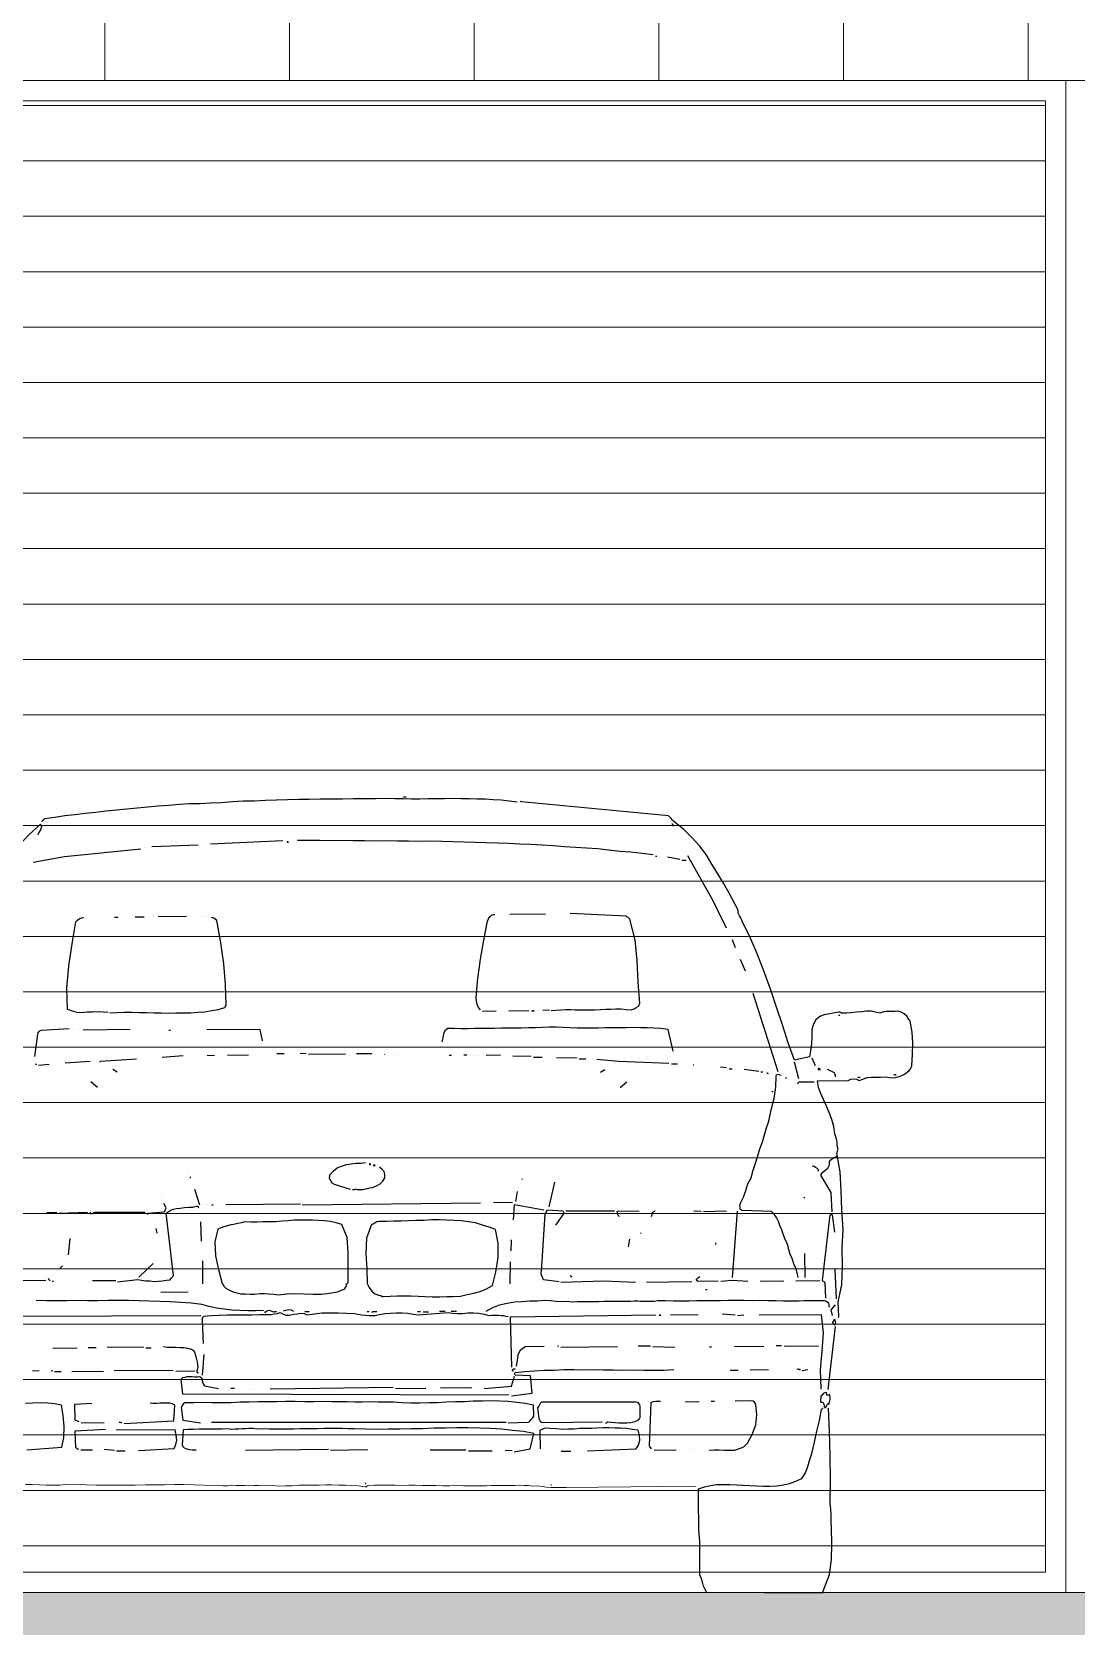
# Model space of a CAD drawing. Header units: metres. Extents: x -45 to 1930, y -347 to 488.
# Drawn here: x 132.907 to 134.702, y -117.677 to -114.935 of the extents above; entities that cross this region are included whole.
import ezdxf

# ---------------------------------------------------------------- set-up
doc = ezdxf.new("R2010")
doc.units = ezdxf.units.M
doc.layers.add('FLOATINGWINDOWS', color=2, linetype='Continuous', plot=False)
for name, color, linetype in [('SRAFY', 3, 'Continuous'), ('SRAFY-TERÉN', 252, 'Continuous'), ('ZDIVO', 1, 'Continuous')]:
    doc.layers.add(name, color=color, linetype=linetype)

# ---------------------------------------------------------------- blocks, each defined once
blk = doc.blocks.new('BMW3-CUM')
for points in [[(-0.5442, 1.3328), (-0.5435, 1.3343), (-0.542, 1.3358), (-0.5413, 1.3365), (-0.5398, 1.3381), (-0.5225, 1.3405), (-0.5053, 1.343), (-0.4881, 1.3447), (-0.4701, 1.3471), (-0.4521, 1.3489), (-0.4348, 1.3513), (-0.4168, 1.353), (-0.3988, 1.3548), (-0.3808, 1.3565), (-0.3628, 1.3582), (-0.3448, 1.3599), (-0.3268, 1.3609), (-0.3088, 1.3626), (-0.2908, 1.3636), (-0.2735, 1.3638), (-0.2555, 1.3647), (-0.2367, 1.3657), (-0.2172, 1.3674), (-0.1985, 1.3684), (-0.1797, 1.3686), (-0.1602, 1.3696), (-0.1414, 1.3699), (-0.1227, 1.3708), (-0.1039, 1.371), (-0.0851, 1.3713), (-0.0664, 1.3715), (-0.0476, 1.3717), (-0.0281, 1.372), (-0.0093, 1.3722), (0.0095, 1.3724), (0.029, 1.3726), (0.0478, 1.3729), (0.062, 1.3723), (0.0763, 1.3725), (0.0906, 1.3719), (0.1048, 1.372), (0.1191, 1.3722), (0.1334, 1.3724), (0.1476, 1.3725), (0.1611, 1.3727), (0.1754, 1.3721), (0.1897, 1.3723), (0.2032, 1.3717), (0.2175, 1.3719), (0.231, 1.3706), (0.2445, 1.3699), (0.2588, 1.3686), (0.2724, 1.3665)], [(0.0019, 1.3746), (0.0019, 1.3746)], [(0.077, 1.3747), (0.0778, 1.3755), (0.0793, 1.3755), (0.08, 1.3755), (0.0815, 1.3748)], [(0.8243, 0.4803), (0.8243, 0.4803), (0.8251, 0.4811), (0.8251, 0.4811), (0.8251, 0.4811), (0.824, 0.5066), (0.8304, 0.5359), (0.8315, 0.5683), (0.8312, 0.5998), (0.833, 0.6313), (0.8304, 0.6651), (0.8292, 0.6981), (0.8274, 0.7304), (0.8217, 0.7626), (0.8224, 0.7641), (0.8232, 0.7656), (0.8232, 0.7671), (0.8239, 0.7694), (0.8223, 0.7754), (0.8222, 0.7821), (0.8206, 0.7889), (0.8183, 0.7956), (0.8166, 0.8084), (0.8135, 0.8203), (0.8089, 0.8323), (0.8042, 0.8435), (0.7988, 0.8547), (0.7942, 0.8651), (0.7903, 0.8756), (0.7887, 0.8869), (0.8412, 0.8875), (0.8457, 0.8898), (0.851, 0.8906), (0.8555, 0.8899), (0.86, 0.8877), (0.8667, 0.89), (0.8742, 0.8924), (0.8817, 0.8932), (0.8892, 0.8933), (0.8967, 0.8934), (0.905, 0.8935), (0.9125, 0.8928), (0.92, 0.8922), (0.9245, 0.893), (0.929, 0.8945), (0.9335, 0.8961), (0.938, 0.8984), (0.9425, 0.9015), (0.9462, 0.9045), (0.9491, 0.9083), (0.9506, 0.9128), (0.9518, 0.9324), (0.9523, 0.9519), (0.9514, 0.9706), (0.9481, 0.9894), (0.9474, 0.9901), (0.9466, 0.9916), (0.9451, 0.9923), (0.9443, 0.9938), (0.942, 0.9983), (0.9375, 1.002), (0.9322, 1.0049), (0.9262, 1.0064), (0.9217, 1.0063), (0.9179, 1.0063), (0.9142, 1.0062), (0.9104, 1.0062), (0.9067, 1.0062), (0.9029, 1.0054), (0.8992, 1.0046), (0.8962, 1.003), (0.8886, 1.0052), (0.8811, 1.0066), (0.8728, 1.0065), (0.8646, 1.0056), (0.8556, 1.0048), (0.8473, 1.0039), (0.8384, 1.0031), (0.8301, 1.003), (0.8294, 1.003), (0.8286, 1.0045), (0.8271, 1.0052), (0.8248, 1.0052), (0.8001, 1.0004), (0.7926, 0.9973), (0.7859, 0.9919), (0.7815, 0.9844), (0.7786, 0.9753), (0.7788, 0.9626), (0.7782, 0.9506), (0.7768, 0.9385), (0.7747, 0.928), (0.7492, 0.9224), (0.7384, 0.9523), (0.7282, 0.983), (0.7181, 1.0137), (0.708, 1.0443), (0.6971, 1.0742), (0.6855, 1.1041), (0.6731, 1.1333), (0.6593, 1.1617), (0.657, 1.1669), (0.6546, 1.1706), (0.6523, 1.1751), (0.6523, 1.1803), (0.6369, 1.2094), (0.627, 1.2266), (0.617, 1.243), (0.607, 1.2594), (0.5971, 1.2758), (0.5856, 1.2907), (0.5727, 1.3055), (0.5583, 1.3196), (0.5416, 1.3329), (0.5393, 1.3352), (0.537, 1.3381), (0.5347, 1.3404), (0.5325, 1.3426), (0.2799, 1.3666), (0.2776, 1.3673)], [(-0.751, 0.9196), (-0.7409, 0.9504), (-0.7307, 0.9813), (-0.7206, 1.0123), (-0.7097, 1.0432), (-0.6981, 1.0733), (-0.6864, 1.1035), (-0.6733, 1.1337), (-0.6601, 1.1624), (-0.6483, 1.1851), (-0.6366, 1.2077), (-0.6248, 1.2297), (-0.6131, 1.2508), (-0.5998, 1.272), (-0.5843, 1.2917), (-0.5672, 1.31), (-0.5472, 1.3282), (-0.5456, 1.3237), (-0.5471, 1.3184), (-0.55, 1.3139), (-0.5522, 1.3094)], [(0.5409, 1.3247), (0.5409, 1.3254), (0.5402, 1.3269), (0.5394, 1.3277), (0.5394, 1.3292)], [(0.5433, 1.3172), (0.5433, 1.3172)], [(-0.5551, 1.3033), (-0.5551, 1.3033)], [(-0.356, 1.2899), (-0.2764, 1.2924)], [(-0.2607, 1.2926), (-0.2607, 1.2926)], [(-0.2547, 1.2942), (-0.1308, 1.3001)], [(-0.121, 1.2973), (-0.121, 1.2973), (-0.1218, 1.298), (-0.1233, 1.298), (-0.1233, 1.2972), (-0.1233, 1.2972), (-0.1218, 1.2972), (-0.121, 1.2973), (-0.121, 1.2973)], [(-0.1128, 1.2981), (-0.1128, 1.2981)], [(0.5062, 1.2755), (0.4874, 1.2775), (0.4679, 1.2803), (0.4491, 1.2815), (0.4295, 1.2836), (0.4107, 1.2856), (0.3912, 1.2869), (0.3724, 1.2881), (0.3536, 1.2894), (0.3341, 1.2907), (0.3153, 1.2919), (0.2958, 1.2932), (0.277, 1.2937), (0.2574, 1.295), (0.2387, 1.2956), (0.2191, 1.2961), (0.2003, 1.2966), (0.1816, 1.2971), (0.162, 1.2976), (0.1433, 1.2982), (0.1237, 1.2987), (0.105, 1.2984), (0.0854, 1.299), (0.0667, 1.2987), (0.0471, 1.2993), (0.0284, 1.299), (0.0096, 1.2996), (-0.0099, 1.2993), (-0.0287, 1.2999), (-0.0482, 1.2996), (-0.067, 1.3001), (-0.0865, 1.2999), (-0.1053, 1.3004)], [(0.5525, 1.2978), (0.5525, 1.2978)], [(-0.5599, 1.2627), (-0.506, 1.2724), (-0.3747, 1.286)], [(-0.368, 1.2875), (-0.368, 1.2875)], [(-0.362, 1.2876), (-0.362, 1.2876)], [(0.51, 1.2733), (0.51, 1.2733), (0.5115, 1.2733), (0.5122, 1.2733), (0.5122, 1.2733)], [(0.5183, 1.2726), (0.5183, 1.2726)], [(0.5521, 1.2677), (0.531, 1.2712)], [(0.5551, 1.2663), (0.5627, 1.2664)], [(0.5625, 1.2814), (0.5625, 1.2814)], [(0.6324, 1.1493), (0.6185, 1.1777), (0.6093, 1.1963), (0.5655, 1.2739)], [(-0.4307, 1.0045), (-0.4397, 1.0051), (-0.448, 1.0058), (-0.457, 1.0049), (-0.4667, 1.0048), (-0.4757, 1.0039), (-0.484, 1.0046), (-0.4923, 1.0067), (-0.5006, 1.0096), (-0.5018, 1.0464), (-0.4985, 1.084), (-0.4929, 1.1224), (-0.4866, 1.16), (-0.4836, 1.163), (-0.4807, 1.1653), (-0.4769, 1.1669), (-0.4724, 1.1676)], [(-0.4277, 1.0038), (-0.4156, 1.0046), (-0.4029, 1.0048), (-0.3901, 1.0049), (-0.3773, 1.0044), (-0.3646, 1.0045), (-0.3518, 1.0039), (-0.339, 1.004), (-0.3263, 1.0035), (-0.3143, 1.0036), (-0.3015, 1.0038), (-0.2887, 1.0039), (-0.2767, 1.0048), (-0.2647, 1.0057), (-0.2527, 1.0081), (-0.2415, 1.0097), (-0.2303, 1.0129), (-0.2296, 1.0144), (-0.2288, 1.0159), (-0.2281, 1.0166), (-0.2281, 1.0174), (-0.2293, 1.0527), (-0.2319, 1.0879), (-0.2369, 1.1239), (-0.2433, 1.1599), (-0.2448, 1.1629), (-0.2471, 1.1651), (-0.2494, 1.1666), (-0.2531, 1.168)], [(-0.4198, 1.1683), (-0.4184, 1.1683), (-0.4169, 1.1683), (-0.4161, 1.1683), (-0.4139, 1.1683)], [(-0.3846, 1.1687), (-0.3688, 1.1689)], [(-0.3523, 1.1714), (-0.3523, 1.1714)], [(-0.3448, 1.1692), (-0.296, 1.1698)], [(-0.2727, 1.17), (-0.2727, 1.17)], [(-0.2667, 1.1694), (-0.2667, 1.1694)], [(-0.2607, 1.1702), (-0.2607, 1.1702)], [(0.209, 1.0091), (0.206, 1.0128), (0.2037, 1.018), (0.2021, 1.024), (0.202, 1.03), (0.2046, 1.0631), (0.2095, 1.0962), (0.2151, 1.1285), (0.2215, 1.1617), (0.223, 1.1655), (0.2259, 1.1692), (0.2281, 1.1715), (0.2318, 1.1731), (0.2318, 1.1731), (0.2334, 1.1731), (0.2341, 1.1731), (0.2341, 1.1731)], [(0.2401, 1.1754), (0.2401, 1.1754)], [(0.2559, 1.1741), (0.2559, 1.1741)], [(0.2597, 1.1734), (0.3212, 1.1741)], [(0.3307, 1.0076), (0.339, 1.0084), (0.3472, 1.0092), (0.3555, 1.0093), (0.3637, 1.0094), (0.372, 1.0088), (0.3802, 1.0089), (0.3885, 1.009), (0.3967, 1.0091), (0.4058, 1.0092), (0.4155, 1.0093), (0.4245, 1.0101), (0.4336, 1.0103), (0.4418, 1.0104), (0.4508, 1.0105), (0.4598, 1.0098), (0.4681, 1.0092), (0.4733, 1.0107), (0.4771, 1.0131), (0.4808, 1.0153), (0.483, 1.0199), (0.4803, 1.0566), (0.4784, 1.0934), (0.4749, 1.1294), (0.4662, 1.1646), (0.464, 1.1668), (0.4624, 1.1683), (0.4609, 1.169), (0.4594, 1.1698), (0.3632, 1.1746)], [(0.3415, 1.1721), (0.3415, 1.1721)], [(0.6355, 1.1426), (0.6355, 1.1426)], [(0.6393, 1.1351), (0.6393, 1.1351)], [(0.6478, 1.1157), (0.6424, 1.1292)], [(0.6509, 1.109), (0.6509, 1.109)], [(0.6532, 1.1022), (0.6532, 1.1022)], [(0.6648, 1.0754), (0.6563, 1.0955)], [(0.6671, 1.0679), (0.6671, 1.0679)], [(0.6725, 1.0552), (0.6725, 1.0552)], [(0.7209, 0.9026), (0.678, 1.0372)], [(0.2128, 1.0069), (0.2361, 1.0072)], [(0.2421, 1.0065), (0.2421, 1.0065)], [(0.2519, 1.0066), (0.2519, 1.0066)], [(0.2579, 1.0074), (0.2924, 1.0078)], [(0.2992, 1.0072), (0.2992, 1.0072), (0.3007, 1.0072), (0.3014, 1.0072), (0.3014, 1.0072), (0.3007, 1.0072), (0.2992, 1.0072), (0.2977, 1.0064), (0.2992, 1.0072)], [(0.3089, 1.0073), (0.3089, 1.0073)], [(0.3277, 1.0083), (0.3164, 1.0081)], [(0.8249, 0.9999), (0.8249, 0.9999), (0.8264, 0.9999), (0.8271, 0.9999), (0.8271, 0.9999)], [(-0.5567, 0.9286), (-0.5519, 0.967), (-0.5511, 0.9692), (-0.5497, 0.9715), (-0.5482, 0.973), (-0.5452, 0.9738), (-0.4979, 0.9766)], [(-0.4904, 0.9745), (-0.4904, 0.9745)], [(-0.4799, 0.9768), (-0.4799, 0.9768)], [(-0.4739, 0.9747), (-0.3928, 0.9756)], [(-0.3267, 0.9742), (-0.3267, 0.9742), (-0.3259, 0.9742), (-0.3244, 0.9742), (-0.3237, 0.9742)], [(-0.3177, 0.9765), (-0.3177, 0.9765)], [(-0.1658, 0.9558), (-0.1697, 0.9745), (-0.2614, 0.975)], [(0.5403, 0.9379), (0.5316, 0.9754), (0.5195, 0.9768), (0.5075, 0.9774), (0.4955, 0.978), (0.4842, 0.9778), (0.4722, 0.9784), (0.4594, 0.9783), (0.4474, 0.9782), (0.4354, 0.978), (0.4234, 0.9779), (0.4114, 0.9777), (0.3994, 0.9776), (0.3874, 0.9774), (0.3754, 0.9773), (0.3633, 0.9779), (0.3513, 0.9785), (0.3393, 0.9791), (0.3273, 0.979), (0.316, 0.9788), (0.304, 0.9779), (0.292, 0.9778), (0.28, 0.9777), (0.2687, 0.9775), (0.2567, 0.9774), (0.2455, 0.9772), (0.2334, 0.9771), (0.2214, 0.977), (0.2102, 0.9768), (0.1989, 0.9767), (0.1869, 0.9765), (0.1756, 0.9764), (0.1644, 0.977), (0.1531, 0.9769), (0.1479, 0.9731), (0.1457, 0.9678), (0.1443, 0.961), (0.1428, 0.9542)], [(-0.1672, 0.949), (-0.1672, 0.949)], [(-0.1407, 0.9336), (-0.128, 0.9337)], [(-0.0904, 0.9334), (-0.1009, 0.934)], [(-0.0867, 0.9327), (-0.0228, 0.9335)], [(-0.0041, 0.9337), (0.0222, 0.934)], [(0.0448, 0.9328), (0.0448, 0.9328), (0.0448, 0.9328), (0.044, 0.932), (0.044, 0.932), (0.044, 0.932), (0.0448, 0.9328), (0.0448, 0.9328), (0.0448, 0.9328)], [(0.0628, 0.9322), (0.0628, 0.9322)], [(0.0688, 0.9346), (0.0688, 0.9346)], [(0.0748, 0.9324), (0.0748, 0.9324)], [(0.1334, 0.9331), (0.1334, 0.9331)], [(0.14, 0.9467), (0.14, 0.9467)], [(-0.5588, 0.9218), (-0.5588, 0.9218)], [(-0.5535, 0.9151), (-0.5535, 0.9151), (-0.5542, 0.9151), (-0.5557, 0.9151), (-0.5557, 0.9151)], [(-0.5505, 0.9137), (-0.5325, 0.9154)], [(-0.5047, 0.918), (-0.462, 0.9207)], [(-0.4552, 0.9231), (-0.4552, 0.9231)], [(-0.4454, 0.9187), (-0.4454, 0.9187), (-0.4447, 0.9202), (-0.4439, 0.9209), (-0.4439, 0.9209), (-0.3824, 0.9247)], [(-0.4153, 0.9019), (-0.4228, 0.9065)], [(-0.3381, 0.9275), (-0.3021, 0.9302)], [(-0.2608, 0.9307), (-0.2481, 0.9308)], [(-0.2256, 0.9311), (-0.1895, 0.9315)], [(-0.0168, 0.9313), (-0.0168, 0.9313)], [(0.0283, 0.9318), (0.0283, 0.9318)], [(0.0342, 0.9319), (0.0342, 0.9319)], [(0.1552, 0.9311), (0.1567, 0.9311), (0.1574, 0.9311), (0.1589, 0.9311), (0.1596, 0.9312)], [(0.1807, 0.9314), (0.1814, 0.9314), (0.1829, 0.9314), (0.1844, 0.9315), (0.1859, 0.9315)], [(0.1972, 0.9309), (0.1972, 0.9309)], [(0.2062, 0.931), (0.2062, 0.931)], [(0.219, 0.9311), (0.2437, 0.9314)], [(0.2513, 0.9292), (0.2513, 0.9292)], [(0.2963, 0.929), (0.2648, 0.9294)], [(0.3001, 0.9276), (0.3151, 0.9278)], [(0.3752, 0.9262), (0.3399, 0.9258)], [(0.379, 0.9248), (0.3902, 0.9249)], [(0.533, 0.9168), (0.4466, 0.9203), (0.4091, 0.9236)], [(0.4153, 0.9019), (0.4228, 0.9065)], [(0.4287, 0.9103), (0.4287, 0.9103)], [(0.4414, 0.9173), (0.4414, 0.9173)], [(0.5375, 0.9161), (0.548, 0.9163)], [(0.5676, 0.912), (0.5676, 0.912)], [(0.5751, 0.9143), (0.5751, 0.9143), (0.5759, 0.9143), (0.5759, 0.9143), (0.5759, 0.9143)], [(0.5841, 0.9122), (0.5841, 0.9122)], [(0.6322, 0.909), (0.6217, 0.9104)], [(0.6368, 0.9076), (0.6383, 0.9076), (0.639, 0.9076), (0.6405, 0.9076), (0.642, 0.9076)], [(0.648, 0.9062), (0.648, 0.9062)], [(0.6879, 0.9029), (0.6623, 0.9064)], [(0.7564, 0.8902), (0.7493, 0.9187)], [(0.7854, 0.9124), (0.7792, 0.9258)], [(0.7922, 0.9064), (0.7922, 0.9064), (0.793, 0.9064), (0.7937, 0.9064), (0.7937, 0.9064), (0.7929, 0.9072), (0.7914, 0.9079), (0.7899, 0.9079), (0.7899, 0.9064), (0.7899, 0.9064), (0.7914, 0.9064), (0.7922, 0.9064), (0.7922, 0.9064)], [(0.8194, 0.894), (0.8194, 0.8955), (0.8193, 0.897), (0.8186, 0.8985), (0.8178, 0.9007), (0.8057, 0.9066)], [(-0.4665, 0.889), (-0.4665, 0.889)], [(-0.4494, 0.8753), (-0.4606, 0.8852)], [(-0.4078, 0.8988), (-0.4078, 0.8988)], [(0.4078, 0.8988), (0.4078, 0.8988)], [(0.4494, 0.8753), (0.4606, 0.8852)], [(0.4665, 0.889), (0.4665, 0.889)], [(0.7552, 0.5485), (0.7536, 0.5568), (0.7512, 0.565), (0.7481, 0.5725), (0.745, 0.5815), (0.7419, 0.5889), (0.7396, 0.5964), (0.738, 0.6024), (0.7357, 0.6084), (0.7326, 0.6159), (0.7295, 0.6233), (0.7272, 0.6308), (0.7241, 0.6383), (0.7217, 0.645), (0.7179, 0.6517), (0.7141, 0.6577), (0.7095, 0.6622), (0.6584, 0.6638), (0.6554, 0.666), (0.6554, 0.669), (0.6553, 0.6728), (0.656, 0.6765), (0.6612, 0.6871), (0.6655, 0.6984), (0.6691, 0.7097), (0.6743, 0.7203), (0.6779, 0.7331), (0.6823, 0.7452), (0.6859, 0.758), (0.6895, 0.77), (0.6938, 0.7821), (0.6974, 0.7942), (0.701, 0.8062), (0.7047, 0.8175), (0.7089, 0.8371), (0.714, 0.8567), (0.7167, 0.8762), (0.7173, 0.895), (0.718, 0.8973), (0.721, 0.8981), (0.7232, 0.8973), (0.7263, 0.8966)], [(0.6909, 0.9022), (0.6916, 0.9022), (0.6932, 0.9022), (0.6939, 0.9023), (0.6946, 0.9023)], [(0.7037, 0.8994), (0.7037, 0.8994), (0.7029, 0.9001), (0.7014, 0.9001), (0.7014, 0.9001), (0.7014, 0.9001), (0.7022, 0.9001), (0.7029, 0.9001), (0.7037, 0.8994)], [(0.7074, 0.8994), (0.7074, 0.8994)], [(0.7157, 0.9003), (0.7157, 0.9003)], [(0.7346, 0.8915), (0.7346, 0.8915), (0.7346, 0.8922), (0.7338, 0.8922), (0.7338, 0.8922), (0.7338, 0.8922), (0.7346, 0.8922), (0.7346, 0.8915), (0.7346, 0.8915)], [(0.7512, 0.8819), (0.7512, 0.8819)], [(0.7549, 0.8819), (0.7549, 0.8827), (0.7557, 0.8835), (0.7557, 0.8842), (0.7564, 0.885), (0.7827, 0.8853)], [(0.8577, 0.8929), (0.8592, 0.893), (0.86, 0.893), (0.8614, 0.893), (0.8622, 0.893)], [(0.92, 0.8967), (0.9207, 0.8975), (0.9215, 0.8975), (0.9222, 0.8975), (0.9237, 0.8967)], [(0.7025, 0.8708), (0.7025, 0.8708)], [(0.7101, 0.8686), (0.7101, 0.8686), (0.7115, 0.8687), (0.7123, 0.8687), (0.7123, 0.8687)], [(1.0142, 0.8678), (1.0142, 0.8678)], [(-0.3206, 0.7805), (-0.3206, 0.7805)], [(-0.3138, 0.7716), (-0.3138, 0.7716)], [(-0.014, 0.7001), (-0.0419, 0.7087), (-0.0457, 0.7109), (-0.048, 0.7147), (-0.0503, 0.7192), (-0.0496, 0.7252), (-0.0437, 0.732), (-0.037, 0.7373), (-0.0295, 0.7404), (-0.0213, 0.7428), (-0.0131, 0.7444), (-0.0048, 0.7452), (0.0034, 0.7453), (0.0117, 0.7462)], [(0.02, 0.7433), (0.02, 0.7433), (0.02, 0.744), (0.0192, 0.744), (0.0192, 0.744), (0.0185, 0.744), (0.0185, 0.7432), (0.0193, 0.7425), (0.02, 0.7433)], [(0.026, 0.7411), (0.026, 0.7411), (0.0275, 0.7411), (0.0283, 0.7411), (0.0283, 0.7411), (0.0275, 0.7419), (0.026, 0.7419), (0.0245, 0.7411), (0.026, 0.7411)], [(0.7906, 0.7314), (0.7906, 0.7314), (0.7905, 0.733), (0.7905, 0.7337), (0.7897, 0.7345), (0.7875, 0.7367), (0.7852, 0.7381), (0.7829, 0.7396), (0.7792, 0.7403)], [(0.8139, 0.6619), (0.812, 0.6949), (0.7944, 0.7247), (0.7973, 0.7293), (0.8018, 0.7331), (0.8062, 0.7369), (0.8092, 0.7422), (0.8092, 0.7437), (0.8092, 0.7444), (0.8091, 0.7459), (0.8091, 0.7482), (0.8113, 0.7512), (0.8143, 0.7535), (0.8173, 0.7551), (0.821, 0.7566)], [(-0.296, 0.7343), (-0.296, 0.7343)], [(-0.293, 0.7275), (-0.293, 0.7275)], [(-0.2891, 0.7193), (-0.2891, 0.7193), (-0.2891, 0.7208), (-0.2891, 0.7216), (-0.2891, 0.7216)], [(-0.011, 0.7001), (-0.0095, 0.7001), (-0.0088, 0.7001), (-0.0073, 0.7001), (-0.0066, 0.7009), (-0.0028, 0.7002), (0.0002, 0.7002), (0.004, 0.7003), (0.0077, 0.7003), (0.0115, 0.7011), (0.0152, 0.7019), (0.019, 0.7027), (0.0235, 0.7035), (0.0302, 0.7066), (0.0369, 0.7097), (0.0413, 0.7142), (0.045, 0.7203), (0.045, 0.7256), (0.0434, 0.7308), (0.0404, 0.7345), (0.0358, 0.7382)], [(0.2801, 0.7171), (0.2801, 0.7171), (0.2808, 0.7179), (0.2808, 0.7186), (0.2808, 0.7186)], [(0.2838, 0.7254), (0.2838, 0.7254)], [(0.7717, 0.738), (0.7717, 0.738)], [(-0.3422, 0.6992), (-0.3422, 0.6992)], [(-0.339, 0.6879), (-0.339, 0.6879)], [(-0.2735, 0.6729), (-0.2821, 0.6999)], [(0.27, 0.6794), (0.2728, 0.6967)], [(0.275, 0.7035), (0.275, 0.7035)], [(0.2779, 0.7103), (0.2779, 0.7103)], [(0.3272, 0.6704), (0.3372, 0.7125)], [(0.7663, 0.6854), (0.7663, 0.6854), (0.7663, 0.6861), (0.7663, 0.6869), (0.7663, 0.6869)], [(-0.5422, 0.6592), (-0.5422, 0.6592)], [(-0.5189, 0.6603), (-0.5362, 0.6601)], [(-0.5152, 0.6595), (-0.4664, 0.6609)], [(-0.4611, 0.6579), (-0.4611, 0.6579), (-0.4611, 0.6594), (-0.4611, 0.6602), (-0.4611, 0.661)], [(-0.4588, 0.658), (-0.4573, 0.6595), (-0.4566, 0.6602), (-0.4551, 0.6603), (-0.4536, 0.661), (-0.3673, 0.6613)], [(-0.4146, 0.5414), (-0.3801, 0.5455), (-0.3734, 0.5441), (-0.3666, 0.5427), (-0.3591, 0.5428), (-0.3523, 0.5421), (-0.3448, 0.5422), (-0.3373, 0.543), (-0.3306, 0.5439), (-0.3245, 0.5447), (-0.3223, 0.5477), (-0.3209, 0.5492), (-0.3194, 0.5507), (-0.3186, 0.5522), (-0.3312, 0.6595), (-0.326, 0.6626), (-0.3208, 0.6656), (-0.314, 0.6672), (-0.3073, 0.668), (-0.2998, 0.6689), (-0.2923, 0.6697), (-0.2855, 0.6698), (-0.2788, 0.6714), (-0.278, 0.6714), (-0.2765, 0.6707), (-0.2757, 0.6692), (-0.275, 0.6692)], [(-0.3627, 0.6569), (-0.3627, 0.6569), (-0.3627, 0.6584), (-0.3627, 0.6591), (-0.3627, 0.6591), (-0.335, 0.6617), (-0.3335, 0.6625), (-0.3327, 0.664), (-0.332, 0.6662), (-0.3313, 0.6685), (-0.3351, 0.676)], [(-0.3367, 0.6827), (-0.3367, 0.6827)], [(-0.26, 0.6746), (-0.26, 0.6746)], [(-0.2525, 0.6732), (-0.2525, 0.6732), (-0.251, 0.6739), (-0.2503, 0.674), (-0.2503, 0.674)], [(-0.1001, 0.675), (-0.2285, 0.6735)], [(-0.0971, 0.6735), (0.2092, 0.6772)], [(0.2641, 0.6771), (0.2318, 0.6775)], [(0.2659, 0.6478), (0.2679, 0.6741), (0.3183, 0.665)], [(0.3445, 0.5414), (0.3174, 0.5448), (0.3136, 0.5545), (0.3136, 0.556), (0.3135, 0.5575), (0.3135, 0.5583), (0.3143, 0.5598), (0.3206, 0.6575), (0.3243, 0.6651), (0.3506, 0.6631), (0.3506, 0.6631), (0.3513, 0.6624), (0.3521, 0.6609), (0.3529, 0.6601), (0.3381, 0.6389)], [(0.3558, 0.6632), (0.4399, 0.6634)], [(0.4476, 0.653), (0.4468, 0.6545), (0.446, 0.656), (0.4453, 0.6567), (0.4445, 0.659), (0.4445, 0.6597), (0.4445, 0.6605), (0.4445, 0.6612), (0.4444, 0.6627), (0.482, 0.6632)], [(0.5031, 0.6537), (0.5039, 0.6552), (0.5046, 0.6574), (0.5046, 0.6597), (0.506, 0.6612), (0.5068, 0.662), (0.5075, 0.662), (0.509, 0.6627), (0.5098, 0.6635)], [(0.5886, 0.6622), (0.5759, 0.6628)], [(0.5924, 0.6622), (0.6322, 0.6635)], [(0.6426, 0.5487), (0.6509, 0.6629)], [(-0.5075, 0.6446), (-0.5075, 0.6446)], [(-0.5021, 0.6357), (-0.5021, 0.6357)], [(-0.3574, 0.6494), (-0.3574, 0.6494)], [(-0.3512, 0.6397), (-0.3512, 0.6397)], [(-0.3465, 0.6248), (-0.3482, 0.633)], [(-0.2706, 0.6114), (-0.2717, 0.6444)], [(-0.138, 0.5191), (-0.1238, 0.5208), (-0.1088, 0.521), (-0.0938, 0.5204), (-0.0787, 0.5198), (-0.0645, 0.52), (-0.0502, 0.5217), (-0.0367, 0.5241), (-0.024, 0.5295), (-0.0233, 0.531), (-0.0226, 0.5325), (-0.0211, 0.5333), (-0.0211, 0.534), (-0.0218, 0.5363), (-0.0211, 0.5378), (-0.0196, 0.5386), (-0.0181, 0.5408), (-0.0184, 0.5656), (-0.018, 0.5919), (-0.0198, 0.6174), (-0.0291, 0.6398), (-0.0389, 0.6427), (-0.0487, 0.6448), (-0.0592, 0.6462), (-0.069, 0.6468), (-0.0795, 0.6475), (-0.09, 0.6474), (-0.1005, 0.6472), (-0.111, 0.6471), (-0.1215, 0.6462), (-0.132, 0.6453), (-0.1433, 0.6444), (-0.1538, 0.6443), (-0.1643, 0.6442), (-0.1748, 0.6441), (-0.1853, 0.6439), (-0.1959, 0.6446), (-0.2018, 0.643), (-0.2078, 0.6414), (-0.2146, 0.6398), (-0.2198, 0.639), (-0.2258, 0.6375), (-0.2318, 0.6359), (-0.237, 0.6343), (-0.2423, 0.632), (-0.2473, 0.6102), (-0.2462, 0.5862), (-0.2414, 0.5622), (-0.2351, 0.5382), (-0.2321, 0.5338), (-0.2283, 0.5301), (-0.2245, 0.5278), (-0.2199, 0.5256), (-0.2162, 0.5242), (-0.2117, 0.5227), (-0.2071, 0.522), (-0.2034, 0.5206), (-0.1951, 0.5207), (-0.1868, 0.52), (-0.1786, 0.5201), (-0.1703, 0.521), (-0.1621, 0.5211), (-0.1546, 0.5204), (-0.1463, 0.5198), (-0.138, 0.5191)], [(0.0422, 0.516), (0.0542, 0.5169), (0.0655, 0.5171), (0.0775, 0.5172), (0.0903, 0.5174), (0.1023, 0.5167), (0.1143, 0.5161), (0.1263, 0.5155), (0.1391, 0.5157), (0.1511, 0.5158), (0.1631, 0.5159), (0.1751, 0.5169), (0.1863, 0.5192), (0.1976, 0.5216), (0.2088, 0.5248), (0.2193, 0.5294), (0.2297, 0.5348), (0.2354, 0.5581), (0.2397, 0.5829), (0.2394, 0.6077), (0.2353, 0.631), (0.224, 0.6353), (0.2127, 0.6389), (0.2006, 0.6425), (0.1886, 0.6447), (0.1766, 0.646), (0.1638, 0.6466), (0.151, 0.6472), (0.1383, 0.6478), (0.1248, 0.6476), (0.112, 0.6468), (0.0985, 0.6466), (0.0857, 0.6464), (0.073, 0.6455), (0.0602, 0.6454), (0.0474, 0.6452), (0.0347, 0.6451), (0.0309, 0.6443), (0.0279, 0.6427), (0.025, 0.6405), (0.022, 0.6397), (0.0132, 0.6163), (0.0121, 0.59), (0.0139, 0.5637), (0.0142, 0.5382), (0.018, 0.5315), (0.0226, 0.5255), (0.0271, 0.5211), (0.0332, 0.5181), (0.0354, 0.5182), (0.0377, 0.5175), (0.04, 0.516), (0.0422, 0.516)], [(0.2645, 0.6403), (0.2645, 0.6403)], [(0.3352, 0.6322), (0.3352, 0.6322)], [(0.4529, 0.6471), (0.4529, 0.6471)], [(0.4854, 0.6317), (0.4854, 0.6317)], [(0.8029, 0.5131), (0.8019, 0.5394), (0.8011, 0.5401), (0.7996, 0.5416), (0.798, 0.5423), (0.7973, 0.5438), (0.8102, 0.6566), (0.8117, 0.6566), (0.8124, 0.6574), (0.8124, 0.6574), (0.814, 0.6566), (0.8181, 0.6267)], [(-0.4993, 0.5877), (-0.4959, 0.6155)], [(-0.4982, 0.6222), (-0.4982, 0.6222)], [(0.262, 0.5945), (0.2626, 0.6133)], [(0.3301, 0.6133), (0.3301, 0.6133)], [(0.3323, 0.6209), (0.3323, 0.6209)], [(0.4639, 0.6014), (0.4661, 0.6149)], [(0.4825, 0.6174), (0.4825, 0.6174)], [(0.4847, 0.6242), (0.4847, 0.6242), (0.4847, 0.6249), (0.4847, 0.6257), (0.4847, 0.6257)], [(0.6141, 0.6054), (0.6141, 0.6054), (0.6141, 0.6062), (0.614, 0.6077), (0.614, 0.6084)], [(-0.3505, 0.5789), (-0.3505, 0.5789)], [(-0.3476, 0.5887), (-0.3476, 0.5887)], [(-0.2682, 0.5378), (-0.2679, 0.5776)], [(0.2605, 0.5381), (0.2608, 0.5757)], [(0.7672, 0.5487), (0.7667, 0.59)], [(-0.5267, 0.5528), (-0.5267, 0.5528)], [(-0.5215, 0.5581), (-0.5215, 0.5581)], [(-0.514, 0.5635), (-0.5133, 0.5649), (-0.5118, 0.5665), (-0.5111, 0.5672), (-0.5096, 0.5688)], [(-0.3779, 0.5493), (-0.3534, 0.5729)], [(0.3647, 0.5507), (0.3647, 0.5507), (0.3639, 0.5514), (0.3632, 0.5521), (0.3632, 0.5521), (0.3639, 0.5514), (0.3654, 0.5507), (0.3662, 0.5499), (0.3647, 0.5507)], [(0.4538, 0.572), (0.4538, 0.572)], [(0.6178, 0.5424), (0.5826, 0.542), (0.5803, 0.5442), (0.5817, 0.5465), (0.584, 0.5488), (0.5862, 0.5503)], [(0.821, 0.5118), (0.8188, 0.5628)], [(-0.685, 0.5426), (-0.5378, 0.5444)], [(-0.5303, 0.5437), (-0.5318, 0.5437), (-0.5318, 0.5444), (-0.5326, 0.5452), (-0.5333, 0.5467), (-0.5333, 0.5467), (-0.5326, 0.5474), (-0.5326, 0.5474), (-0.5326, 0.5474)], [(-0.5273, 0.5423), (-0.5273, 0.5423), (-0.5258, 0.5423), (-0.525, 0.5423), (-0.525, 0.5423)], [(-0.4649, 0.5408), (-0.4649, 0.5408)], [(-0.4176, 0.5428), (-0.4575, 0.5431)], [(-0.3401, 0.5235), (-0.2935, 0.524)], [(-0.2726, 0.531), (-0.2726, 0.531)], [(0.2628, 0.5322), (0.2628, 0.5322)], [(0.3475, 0.5407), (0.4211, 0.5431), (0.476, 0.5407)], [(0.4827, 0.54), (0.4827, 0.54)], [(0.488, 0.5401), (0.488, 0.5401)], [(0.4947, 0.5409), (0.5728, 0.5419)], [(0.5775, 0.5254), (0.5775, 0.5254)], [(0.5888, 0.5255), (0.5888, 0.5255)], [(0.5962, 0.5279), (0.5962, 0.5279), (0.5977, 0.5279), (0.5985, 0.5279), (0.5992, 0.5279)], [(0.6075, 0.5258), (0.6075, 0.5258)], [(0.6224, 0.5425), (0.6426, 0.5442), (0.6689, 0.5423)], [(0.6899, 0.5425), (0.7305, 0.543)], [(0.7387, 0.5408), (0.7387, 0.5408)], [(0.7515, 0.5432), (0.7928, 0.5437)], [(-0.164, 0.4918), (-0.1775, 0.4916), (-0.191, 0.4914), (-0.2045, 0.4921), (-0.2181, 0.4926), (-0.2316, 0.494), (-0.2444, 0.4961), (-0.2579, 0.4989), (-0.27, 0.5025), (-0.288, 0.5046), (-0.3061, 0.5059), (-0.3241, 0.5071), (-0.3421, 0.5077), (-0.3602, 0.5082), (-0.3775, 0.5088), (-0.3955, 0.5093), (-0.4135, 0.5091), (-0.4308, 0.5089), (-0.4488, 0.5086), (-0.4661, 0.5084), (-0.4841, 0.509), (-0.5013, 0.5088), (-0.5194, 0.5086), (-0.5366, 0.5084), (-0.5547, 0.5089)], [(0.219, 0.4911), (0.2302, 0.4972), (0.2421, 0.5019), (0.2549, 0.5043), (0.2676, 0.5067), (0.2804, 0.5076), (0.2939, 0.5085), (0.3074, 0.5087), (0.3201, 0.5096), (0.3299, 0.5089), (0.3389, 0.5083), (0.3479, 0.5077), (0.3577, 0.5078), (0.3667, 0.5071), (0.3757, 0.5072), (0.3847, 0.5073), (0.3938, 0.5074), (0.4035, 0.5076), (0.4125, 0.5077), (0.4215, 0.5078), (0.4305, 0.5079), (0.4396, 0.508), (0.4485, 0.5081), (0.4583, 0.5082), (0.4673, 0.5083), (0.4733, 0.5084), (0.4793, 0.5085), (0.4846, 0.5078), (0.4906, 0.5079), (0.4966, 0.5079), (0.5019, 0.508), (0.5079, 0.5081), (0.5139, 0.5089), (0.5274, 0.509), (0.5409, 0.5085), (0.5544, 0.5086), (0.5679, 0.5088), (0.5814, 0.5089), (0.5949, 0.5091), (0.6085, 0.5093), (0.622, 0.5094), (0.6355, 0.5096), (0.649, 0.5097), (0.6625, 0.5099), (0.6761, 0.5093), (0.6896, 0.5095), (0.7031, 0.5089), (0.7166, 0.509), (0.7301, 0.5085), (0.7391, 0.5086), (0.7481, 0.5087), (0.7572, 0.5088), (0.7654, 0.5089), (0.7744, 0.509), (0.7827, 0.5091), (0.7917, 0.5092), (0.8007, 0.5093), (0.803, 0.5086), (0.8052, 0.5071), (0.8075, 0.5049), (0.8083, 0.5019), (0.8083, 0.5011), (0.8083, 0.5004), (0.8083, 0.4989), (0.8091, 0.4981)], [(0.8145, 0.4832), (0.8122, 0.4929), (0.8196, 0.502)], [(-0.2713, 0.483), (-0.7338, 0.4812)], [(-0.2669, 0.435), (-0.2689, 0.4755), (-0.269, 0.477), (-0.2682, 0.4793), (-0.2675, 0.4808), (-0.2667, 0.4823), (-0.2532, 0.4832), (-0.2398, 0.4841), (-0.2255, 0.4843), (-0.212, 0.4845), (-0.1977, 0.4846), (-0.1842, 0.4848), (-0.1699, 0.485), (-0.1564, 0.4851), (-0.1504, 0.4852), (-0.1452, 0.486), (-0.1399, 0.4868), (-0.1354, 0.4884), (-0.1301, 0.4854), (-0.1249, 0.484), (-0.1189, 0.4841), (-0.1121, 0.4857), (-0.1061, 0.4865), (-0.1001, 0.4873), (-0.0941, 0.4866), (-0.0888, 0.4844), (-0.0761, 0.4861), (-0.0633, 0.4877), (-0.0498, 0.4879), (-0.0355, 0.488), (-0.0213, 0.4875), (-0.0078, 0.4869), (0.005, 0.4848), (0.0178, 0.4834), (0.0276, 0.4836), (0.0358, 0.4851), (0.0456, 0.4868), (0.0546, 0.4876), (0.0651, 0.4878), (0.0748, 0.4879), (0.0846, 0.4872), (0.0937, 0.4858), (0.1027, 0.4845), (0.1537, 0.4888), (0.1612, 0.4874), (0.1695, 0.4867), (0.1785, 0.4868), (0.1875, 0.4877), (0.1972, 0.4878), (0.2063, 0.4872), (0.2153, 0.4858), (0.2236, 0.4836), (0.2281, 0.4837), (0.2326, 0.4837), (0.2363, 0.4838), (0.2401, 0.4838), (0.2446, 0.4831), (0.2484, 0.4832), (0.2521, 0.4825), (0.2566, 0.4818)], [(-0.1617, 0.488), (-0.1602, 0.4896), (-0.1587, 0.4911), (-0.1565, 0.4919), (-0.1542, 0.4927), (-0.1467, 0.4897), (-0.1452, 0.4897), (-0.1444, 0.4905), (-0.143, 0.4905), (-0.1414, 0.4898)], [(-0.1114, 0.4902), (-0.1159, 0.4923), (-0.1204, 0.4931), (-0.1257, 0.4922), (-0.1302, 0.4907)], [(-0.0926, 0.4904), (-0.0851, 0.4905)], [(0.0147, 0.4902), (0.0147, 0.4902), (0.0162, 0.4902), (0.017, 0.4902), (0.0177, 0.4902)], [(0.023, 0.4887), (0.023, 0.4887), (0.0237, 0.4895), (0.0237, 0.4903), (0.0237, 0.4903), (0.0312, 0.4903)], [(0.1063, 0.4897), (0.1049, 0.4897), (0.1041, 0.4897), (0.1026, 0.4897), (0.1011, 0.4897)], [(0.1109, 0.4898), (0.1199, 0.4899)], [(0.1484, 0.4902), (0.1386, 0.4901)], [(0.1679, 0.4905), (0.1589, 0.4904)], [(0.2629, 0.3948), (0.2611, 0.4811), (0.5104, 0.4848)], [(0.5172, 0.4841), (0.5172, 0.4841), (0.5187, 0.4842), (0.5194, 0.4842), (0.5194, 0.4842), (0.5187, 0.4842), (0.5172, 0.4841), (0.5164, 0.4834), (0.5172, 0.4841)], [(0.5359, 0.4844), (0.5832, 0.4849)], [(0.6178, 0.4831), (0.6178, 0.4831)], [(0.6471, 0.4842), (0.6245, 0.4854)], [(0.6508, 0.4835), (0.6621, 0.4844)], [(0.6711, 0.4837), (0.6711, 0.4837)], [(0.795, 0.3568), (0.7939, 0.3898), (0.7965, 0.4221), (0.7991, 0.4537), (0.7957, 0.4845), (0.6884, 0.4839)], [(0.82, 0.469), (0.8191, 0.4757), (0.8176, 0.4757), (0.8161, 0.475), (0.8154, 0.4727), (0.8139, 0.4719), (0.8147, 0.4704), (0.8155, 0.4697), (0.817, 0.4682), (0.8177, 0.4667), (0.8177, 0.4667), (0.8192, 0.4682), (0.82, 0.469), (0.82, 0.469)], [(0.8161, 0.4794), (0.8161, 0.4794)], [(0.807, 0.3562), (0.8193, 0.4645)], [(-0.5259, 0.4274), (-0.4839, 0.4279)], [(-0.4651, 0.4281), (-0.4516, 0.4283)], [(-0.3697, 0.4292), (-0.4328, 0.4285)], [(-0.366, 0.4278), (-0.357, 0.4279)], [(-0.342, 0.4281), (-0.342, 0.4281)], [(-0.2761, 0.3838), (-0.2761, 0.3838), (-0.2768, 0.3853), (-0.2784, 0.386), (-0.2784, 0.386), (-0.2762, 0.3943), (-0.2771, 0.4033), (-0.2794, 0.4123), (-0.2825, 0.4213), (-0.2878, 0.425), (-0.2939, 0.4264), (-0.3006, 0.4278), (-0.3074, 0.4277), (-0.3149, 0.4284), (-0.3224, 0.4283), (-0.3292, 0.4282), (-0.3359, 0.4296)], [(-0.2685, 0.3809), (-0.266, 0.4162)], [(-0.2683, 0.4222), (-0.2683, 0.4222)], [(0.2712, 0.3963), (0.2726, 0.4061), (0.2739, 0.4159), (0.2783, 0.4242), (0.2858, 0.4303), (0.3188, 0.4307)], [(0.3271, 0.4286), (0.3271, 0.4286)], [(0.3346, 0.4287), (0.3346, 0.4287)], [(0.3436, 0.4295), (0.3436, 0.4295), (0.3428, 0.4302), (0.3421, 0.431), (0.3421, 0.431)], [(0.3474, 0.4288), (0.445, 0.43)], [(0.4585, 0.4279), (0.4585, 0.4279)], [(0.4743, 0.4281), (0.4743, 0.4281)], [(0.5013, 0.4306), (0.4803, 0.4304)], [(0.5058, 0.4299), (0.5434, 0.4289)], [(0.6027, 0.4296), (0.6034, 0.4296), (0.6049, 0.4296), (0.6057, 0.4296), (0.6064, 0.4296)], [(0.6462, 0.4301), (0.6965, 0.4307)], [(0.7025, 0.43), (0.7025, 0.43)], [(0.71, 0.4301), (0.71, 0.4301)], [(0.7266, 0.4311), (0.7175, 0.431)], [(0.7311, 0.4304), (0.7904, 0.4311)], [(-0.5495, 0.3881), (-0.5607, 0.3879)], [(-0.5412, 0.3882), (-0.5412, 0.3882)], [(-0.5262, 0.3883), (-0.5262, 0.3883), (-0.5269, 0.3883), (-0.5284, 0.3883), (-0.5284, 0.3883)], [(-0.5232, 0.3869), (-0.5119, 0.387)], [(-0.4932, 0.3872), (-0.4391, 0.3879)], [(-0.3189, 0.3886), (-0.4203, 0.3881)], [(-0.3144, 0.3879), (-0.2821, 0.3883)], [(0.2628, 0.3452), (0.298, 0.3501), (0.2954, 0.3794), (0.2691, 0.3806), (0.2683, 0.3821), (0.2683, 0.3828), (0.2683, 0.3843), (0.2691, 0.3851), (0.2856, 0.3868), (0.3021, 0.3885), (0.3186, 0.3894), (0.3358, 0.3896), (0.3523, 0.3906), (0.3696, 0.3908), (0.3869, 0.3902), (0.4041, 0.3904), (0.4207, 0.3899), (0.4379, 0.3901), (0.4552, 0.3895), (0.4725, 0.3897), (0.4898, 0.3892), (0.507, 0.3894), (0.5243, 0.3896), (0.5415, 0.3906)], [(0.2653, 0.3873), (0.2653, 0.3873), (0.2653, 0.388), (0.2645, 0.3888), (0.2645, 0.3903), (0.2652, 0.391), (0.2667, 0.3918), (0.2675, 0.3918), (0.269, 0.3911)], [(0.6384, 0.3895), (0.652, 0.3896)], [(0.673, 0.3899), (0.7045, 0.3903)], [(0.7315, 0.3898), (0.7315, 0.3898)], [(0.7473, 0.3885), (0.7473, 0.3885)], [(0.7593, 0.3902), (0.7578, 0.3902), (0.7563, 0.3909), (0.7556, 0.3909), (0.7533, 0.3908)], [(0.7623, 0.3887), (0.7721, 0.3903)], [(0.7804, 0.3889), (0.7804, 0.3889)], [(0.2582, 0.3466), (-0.3027, 0.3482), (-0.3053, 0.3737), (-0.3023, 0.3767), (-0.2985, 0.3775), (-0.2948, 0.3783), (-0.2903, 0.3784), (-0.2865, 0.3784), (-0.282, 0.3777), (-0.2775, 0.3778), (-0.273, 0.3786), (-0.27, 0.3756), (-0.2692, 0.3711), (-0.2676, 0.3659), (-0.2653, 0.3622), (-0.2412, 0.358)], [(-0.2202, 0.3582), (-0.2135, 0.3583)], [(-0.1827, 0.3587), (-0.1827, 0.3587)], [(-0.1759, 0.3565), (-0.1759, 0.3565)], [(0.0591, 0.3593), (-0.1526, 0.3567)], [(0.0629, 0.3578), (0.1154, 0.3585)], [(0.1402, 0.3588), (0.1943, 0.3594)], [(0.201, 0.358), (0.201, 0.358)], [(0.2153, 0.3581), (0.2626, 0.3617), (0.2676, 0.379)], [(-0.5704, 0.2526), (-0.5104, 0.2571), (-0.5068, 0.2737), (-0.5063, 0.2925), (-0.508, 0.3112), (-0.5112, 0.3292), (-0.5225, 0.3313), (-0.5345, 0.3327), (-0.5473, 0.3333), (-0.5601, 0.3324), (-0.5728, 0.3322)], [(-0.4808, 0.3003), (-0.4876, 0.3032), (-0.488, 0.331), (-0.4587, 0.3328)], [(-0.4035, 0.2975), (-0.3179, 0.3022), (-0.316, 0.3293), (-0.3205, 0.3315), (-0.325, 0.3329), (-0.3303, 0.3329), (-0.3363, 0.3328), (-0.3416, 0.3327), (-0.3475, 0.3319), (-0.3536, 0.3318), (-0.3588, 0.3325)], [(-0.3911, 0.3321), (-0.3911, 0.3321)], [(0.2566, 0.2986), (0.2911, 0.2997), (0.2933, 0.3012), (0.2963, 0.3043), (0.2985, 0.3066), (0.3007, 0.3103), (0.3005, 0.3291), (0.2862, 0.332), (0.2719, 0.334), (0.2576, 0.3354), (0.2426, 0.336), (0.2276, 0.3365), (0.2125, 0.3363), (0.1968, 0.3361), (0.1818, 0.3352), (0.166, 0.335), (0.151, 0.3341), (0.1352, 0.3332), (0.1202, 0.333), (0.1045, 0.3328), (0.0895, 0.3326), (0.0744, 0.3332), (0.0594, 0.3345), (0.0459, 0.3343), (0.0331, 0.3342), (0.0196, 0.3348), (0.0061, 0.3346), (-0.0067, 0.3345), (-0.0202, 0.3351), (-0.033, 0.3349), (-0.0457, 0.3348), (-0.0615, 0.3353), (-0.0773, 0.3351), (-0.093, 0.3349), (-0.1096, 0.3355), (-0.1253, 0.3353), (-0.1411, 0.3351), (-0.1569, 0.3349), (-0.1726, 0.3348), (-0.1884, 0.3346), (-0.2042, 0.3344), (-0.2199, 0.3334), (-0.2357, 0.3332), (-0.2522, 0.333), (-0.268, 0.3336), (-0.2838, 0.3334), (-0.2995, 0.3332), (-0.301, 0.3324), (-0.3025, 0.3302), (-0.304, 0.3272), (-0.3054, 0.3249), (-0.3022, 0.3032), (-0.2721, 0.299)], [(-0.2059, 0.3561), (-0.2059, 0.3561)], [(-0.1901, 0.3563), (-0.1901, 0.3563)], [(0.424, 0.2991), (0.4248, 0.2991), (0.4263, 0.2991), (0.427, 0.2999), (0.4278, 0.3006), (0.4338, 0.2999), (0.4405, 0.2992), (0.4473, 0.2986), (0.454, 0.2987), (0.4608, 0.2988), (0.4675, 0.2996), (0.4743, 0.3012), (0.4803, 0.3035), (0.481, 0.305), (0.4825, 0.3057), (0.4832, 0.3073), (0.484, 0.308), (0.4837, 0.3268), (0.483, 0.3298), (0.4814, 0.332), (0.4792, 0.3335), (0.4761, 0.3342), (0.3147, 0.3345), (0.3125, 0.333), (0.311, 0.3307), (0.3095, 0.3277), (0.3073, 0.3247), (0.3098, 0.306), (0.3106, 0.3037), (0.3121, 0.3015), (0.3144, 0.3), (0.3174, 0.2993), (0.4187, 0.3005)], [(0.5034, 0.2542), (0.5019, 0.2557), (0.5011, 0.2564), (0.5003, 0.2579), (0.4996, 0.2594), (0.5024, 0.3338), (0.5062, 0.3353), (0.5107, 0.3361), (0.5144, 0.3362), (0.5189, 0.3362)], [(0.561, 0.3352), (0.585, 0.3355)], [(0.6025, 0.2516), (0.6108, 0.2525), (0.6198, 0.2526), (0.6288, 0.2519), (0.6378, 0.252), (0.6461, 0.2521), (0.6543, 0.2545), (0.6618, 0.2576), (0.6685, 0.2637), (0.6765, 0.2788), (0.6824, 0.2954), (0.6844, 0.3127), (0.6827, 0.3292), (0.6819, 0.3322), (0.6804, 0.3344), (0.6781, 0.3359), (0.6758, 0.3366), (0.6473, 0.3363)], [(0.606, 0.3358), (0.6075, 0.3358), (0.6083, 0.3358), (0.6098, 0.3358), (0.6113, 0.3358)], [(0.6406, 0.3354), (0.6406, 0.3354)], [(0.8029, 0.3254), (0.8036, 0.3269), (0.8044, 0.3284), (0.8044, 0.3291), (0.8051, 0.3306), (0.8066, 0.3314), (0.8066, 0.3322), (0.8066, 0.3322), (0.8081, 0.3307), (0.8095, 0.3344), (0.8102, 0.3389), (0.8102, 0.3435), (0.8094, 0.3479), (0.8086, 0.3472), (0.8079, 0.3465), (0.8064, 0.3457), (0.8049, 0.3464), (0.8049, 0.3479), (0.8049, 0.3487), (0.8041, 0.3502), (0.8026, 0.3509), (0.8003, 0.3501), (0.7981, 0.3486), (0.7966, 0.3463), (0.7944, 0.3448), (0.7938, 0.335), (0.7945, 0.3343), (0.796, 0.3343), (0.7975, 0.3336), (0.7991, 0.3328), (0.8006, 0.3253), (0.8006, 0.3253), (0.8014, 0.3253), (0.8021, 0.3253), (0.8029, 0.3254)], [(0.7988, 0.3539), (0.7988, 0.3539)], [(0.5979, 0.0076), (0.5926, 0.018), (0.591, 0.0247), (0.5894, 0.0307), (0.5863, 0.0374), (0.5861, 0.057), (0.5866, 0.0765), (0.5864, 0.0953), (0.5846, 0.1148), (0.5844, 0.1328), (0.5842, 0.1508), (0.584, 0.1681), (0.5838, 0.1853), (0.5943, 0.1885), (0.6048, 0.1908), (0.6152, 0.1925), (0.6265, 0.1926), (0.6378, 0.1927), (0.6491, 0.1921), (0.6611, 0.1915), (0.6724, 0.1909), (0.6844, 0.1903), (0.6956, 0.1897), (0.7069, 0.1898), (0.7189, 0.1907), (0.7294, 0.1923), (0.7406, 0.1947), (0.7511, 0.1986), (0.7615, 0.2032), (0.7682, 0.2131), (0.7718, 0.2236), (0.7754, 0.2357), (0.7791, 0.2462), (0.7833, 0.2658), (0.7876, 0.2846), (0.7919, 0.3027), (0.7954, 0.3215), (0.7954, 0.3222), (0.7969, 0.323), (0.7977, 0.3238), (0.7977, 0.3246)], [(0.7924, 0.3275), (0.7924, 0.3275)], [(0.7971, 0.0065), (0.8093, 0.0378), (0.8128, 0.0641), (0.8132, 0.0905), (0.8129, 0.1175), (0.812, 0.1287), (0.8119, 0.14), (0.8117, 0.1505), (0.8101, 0.1602), (0.8111, 0.2015), (0.8106, 0.2428), (0.8094, 0.2841), (0.8074, 0.3239)], [(-0.4818, 0.253), (-0.4825, 0.2537), (-0.484, 0.2537), (-0.4848, 0.2544), (-0.4863, 0.2559), (-0.4874, 0.2852), (-0.4356, 0.2881)], [(-0.4771, 0.2988), (-0.438, 0.2993)], [(-0.4305, 0.2971), (-0.4305, 0.2971)], [(-0.4296, 0.2859), (-0.4296, 0.2859)], [(-0.4177, 0.2973), (-0.4177, 0.2973)], [(-0.3789, 0.2512), (-0.3173, 0.2549), (-0.3144, 0.2617), (-0.313, 0.2692), (-0.3139, 0.2775), (-0.3155, 0.2865), (-0.4169, 0.286)], [(-0.4072, 0.2989), (-0.408, 0.2989), (-0.4095, 0.2996), (-0.4102, 0.2996), (-0.4118, 0.2996)], [(0.2669, 0.2491), (0.2946, 0.2539), (0.3011, 0.2803), (0.283, 0.2839), (0.2642, 0.2859), (0.2462, 0.2879), (0.2266, 0.2892), (0.2079, 0.2897), (0.1883, 0.2902), (0.1688, 0.29), (0.1493, 0.2898), (0.1298, 0.2895), (0.1095, 0.2886), (0.09, 0.2883), (0.0705, 0.2881), (0.0509, 0.2879), (0.0307, 0.2876), (0.0119, 0.2881), (-0.0076, 0.2886), (-0.0181, 0.2885), (-0.0287, 0.2892), (-0.0392, 0.289), (-0.0497, 0.2889), (-0.0602, 0.2888), (-0.0707, 0.2887), (-0.0812, 0.2885), (-0.091, 0.2884), (-0.1015, 0.2883), (-0.112, 0.2882), (-0.1225, 0.288), (-0.133, 0.2879), (-0.1435, 0.2878), (-0.154, 0.2877), (-0.1646, 0.2883), (-0.1751, 0.2881), (-0.1818, 0.2888), (-0.1886, 0.2888), (-0.1946, 0.2887), (-0.2006, 0.2886), (-0.2066, 0.2878), (-0.2126, 0.2877), (-0.2186, 0.2876), (-0.2247, 0.2883), (-0.2351, 0.2882), (-0.2449, 0.2881), (-0.2554, 0.288), (-0.2652, 0.2878), (-0.2749, 0.2877), (-0.2847, 0.2876), (-0.2937, 0.2875), (-0.302, 0.2866), (-0.3039, 0.2611), (-0.3024, 0.2581), (-0.3001, 0.2559), (-0.2971, 0.2544), (-0.2941, 0.2537), (-0.2903, 0.253), (-0.2865, 0.2523), (-0.2828, 0.2523), (-0.2798, 0.2524)], [(-0.26, 0.2977), (-0.26, 0.2977)], [(0.2536, 0.2993), (-0.2533, 0.2992)], [(0.393, 0.2506), (0.4771, 0.2539), (0.4808, 0.2607), (0.4829, 0.269), (0.4828, 0.2772), (0.4805, 0.2862), (0.4707, 0.2876), (0.4602, 0.289), (0.4504, 0.2896), (0.4407, 0.2895), (0.4301, 0.2901), (0.4204, 0.29), (0.4099, 0.2899), (0.4001, 0.289), (0.3903, 0.2889), (0.3798, 0.2888), (0.3701, 0.2879), (0.3596, 0.2878), (0.3498, 0.2876), (0.34, 0.2883), (0.3295, 0.2889), (0.3198, 0.2896), (0.3115, 0.2857), (0.3119, 0.2542)], [(-0.478, 0.2523), (-0.4577, 0.2525)], [(-0.4517, 0.2503), (-0.4517, 0.2503)], [(-0.4434, 0.2504), (-0.4434, 0.2504)], [(-0.4202, 0.2514), (-0.4375, 0.2527)], [(-0.4164, 0.2507), (-0.4014, 0.2509)], [(-0.2212, 0.2508), (-0.2212, 0.2508)], [(-0.0523, 0.2528), (-0.1949, 0.2511)], [(-0.0485, 0.2521), (0.0153, 0.2529)], [(0.0551, 0.2534), (0.0551, 0.2534)], [(0.1843, 0.2519), (0.1227, 0.2519)], [(0.1888, 0.2504), (0.2293, 0.2509)], [(0.2639, 0.2506), (0.2519, 0.2512)], [(0.348, 0.2501), (0.3645, 0.2503)], [(0.5079, 0.252), (0.5455, 0.2525)], [(0.5515, 0.251), (0.5515, 0.251)], [(0.562, 0.2511), (0.562, 0.2511)], [(0.5695, 0.2527), (0.5695, 0.2527)], [(0.5762, 0.2513), (0.5762, 0.2513)], [(0.0123, 0.1935), (0.0123, 0.1935), (0.0115, 0.1943), (0.0108, 0.1943), (0.0108, 0.1943)], [(0.0498, 0.1925), (0.0498, 0.1925)], [(0.3299, 0.192), (0.3299, 0.192), (0.3307, 0.1921), (0.3314, 0.1921), (0.3314, 0.1921)], [(0.5979, 0.0076), (0.7971, 0.0065)]]:
    blk.add_lwpolyline(points)
at = {"lineweight": 0}
blk.add_lwpolyline([(-0.5727, 0.1926), (-0.5614, 0.1927), (-0.5494, 0.1921), (-0.5374, 0.1915), (-0.5261, 0.1916), (-0.5141, 0.1918), (-0.5021, 0.1934), (-0.4848, 0.1928), (-0.4683, 0.1923), (-0.451, 0.1917), (-0.4345, 0.1919), (-0.4172, 0.1914), (-0.4007, 0.1916), (-0.3842, 0.1918), (-0.3669, 0.192), (-0.3504, 0.1922), (-0.3339, 0.1924), (-0.3166, 0.1926), (-0.3001, 0.1928), (-0.2836, 0.1922), (-0.267, 0.1917), (-0.2498, 0.1912), (-0.2332, 0.1906), (-0.2257, 0.1907), (-0.2182, 0.1915), (-0.2107, 0.1909), (-0.2032, 0.1909), (-0.1957, 0.191), (-0.1882, 0.1904), (-0.1807, 0.1912), (-0.1724, 0.1913), (-0.1604, 0.1907), (-0.1491, 0.1909), (-0.1371, 0.1902), (-0.1258, 0.1904), (-0.1146, 0.1905), (-0.1026, 0.1914), (-0.0913, 0.1915), (-0.0793, 0.1917), (-0.0681, 0.1918), (-0.0568, 0.192), (-0.0455, 0.1921), (-0.0342, 0.1915), (-0.023, 0.1916), (-0.0117, 0.191), (-0.0005, 0.1904), (0.0108, 0.189), (0.0123, 0.189), (0.0131, 0.189), (0.0146, 0.1906), (0.016, 0.1913), (0.0273, 0.1914), (0.0393, 0.1916), (0.0506, 0.1917), (0.0626, 0.1919), (0.0739, 0.1913), (0.0859, 0.1914), (0.0972, 0.1915), (0.1092, 0.1909), (0.1212, 0.1911), (0.1325, 0.1912), (0.1445, 0.1906), (0.1565, 0.1907), (0.1677, 0.1909), (0.1798, 0.1903), (0.1918, 0.1904), (0.2038, 0.1905), (0.212, 0.1906), (0.2195, 0.1907), (0.2278, 0.1908), (0.2361, 0.1909), (0.2443, 0.191), (0.2518, 0.1911), (0.2601, 0.1912), (0.2684, 0.1913), (0.2759, 0.1914), (0.2841, 0.1908), (0.2916, 0.1909), (0.2992, 0.1902), (0.3074, 0.1903), (0.3149, 0.1896), (0.3225, 0.1882), (0.33, 0.1876), (0.3563, 0.1879), (0.5793, 0.1898)], dxfattribs=at)

msp = doc.modelspace()

# ---------------------------------------------------------------- hatches: boundary and pattern name
at = {"linetype": 'Continuous', "lineweight": 0}
h = msp.add_hatch(dxfattribs=at)
h.set_pattern_fill('LINE', color=252, scale=0.03, style=0)
h.paths.add_polyline_path([(129.677625, -115.0539), (129.677625, -117.5839), (134.64993, -117.5839), (134.64993, -115.0539)])
h.paths.add_polyline_path([(134.71993, -115.0539), (134.71993, -117.5839), (139.692234, -117.5839), (139.692234, -115.0539)])
at = {"layer": 'SRAFY', "linetype": 'Continuous', "lineweight": 0}
msp.add_hatch(color=251, dxfattribs=at).paths.add_polyline_path([(150.827234, -115.9189), (144.102234, -116.341543), (144.102234, -117.6189), (127.677234, -117.6189), (127.677234, -117.373798), (123.777234, -117.6189), (122.488224, -117.6189), (122.488224, -120.22067), (150.827234, -120.22067)])
at = {"layer": 'SRAFY-TERÉN', "linetype": 'Continuous', "lineweight": 0}
h = msp.add_hatch(dxfattribs=at)
h.set_pattern_fill('LINE', color=256, scale=0.1, angle=90, style=0)
h.paths.add_polyline_path([(131.465826, -109.0189), (133.349569, -109.0189), (141.377234, -109.0189), (141.377234, -107.7189), (127.377234, -107.7189), (127.377234, -115.0189), (141.377234, -115.0189), (141.377234, -114.7189), (130.733441, -114.7189), (130.733441, -112.0189), (131.233441, -112.0189), (131.233441, -114.7189), (134.105052, -114.7189), (134.105052, -112.0189), (134.605052, -112.0189), (141.377234, -112.0189), (141.377234, -111.7189), (134.177234, -111.7189), (131.465826, -111.7189)])
h.paths.add_polyline_path([(129.142521, -111.7189), (128.642521, -111.7189), (128.642521, -109.0189), (129.142521, -109.0189)], flags=17)
h.paths.add_polyline_path([(129.107521, -111.6839), (128.677521, -111.6839), (128.677521, -109.0539), (129.107521, -109.0539)], flags=16)
h.paths.add_polyline_path([(129.072521, -111.6489), (128.712521, -111.6489), (128.712521, -109.0889), (129.072521, -109.0889)], flags=0)
h.paths.add_polyline_path([(141.377234, -109.0189), (137.904855, -109.0189), (137.904855, -111.7189), (141.377234, -111.7189)], flags=17)
h.paths.add_polyline_path([(141.377234, -112.0189), (139.477891, -112.0189), (139.477891, -114.7189), (141.377234, -114.7189)], flags=17)
h.paths.add_polyline_path([(138.977891, -112.0189), (136.645091, -112.0189), (136.645091, -114.7189), (138.977891, -114.7189)], flags=16)
h.paths.add_polyline_path([(136.145091, -112.0189), (134.605052, -112.0189), (134.605052, -114.7189), (136.145091, -114.7189)], flags=16)
h.paths.add_polyline_path([(137.404855, -109.0189), (135.561439, -109.0189), (135.561439, -111.7189), (137.404855, -111.7189)], flags=16)
h.paths.add_polyline_path([(135.061439, -109.0189), (133.349569, -109.0189), (133.349569, -111.7189), (134.177234, -111.7189), (135.061439, -111.7189)], flags=16)

# ---------------------------------------------------------------- linework, layer by layer
at = {"layer": 'FLOATINGWINDOWS', "linetype": 'Continuous', "lineweight": 0, "flags": 128}
msp.add_lwpolyline([(150.827234, -115.9189), (144.102234, -116.341543), (144.102234, -117.6189), (127.677234, -117.6189), (127.677234, -117.373798), (123.777234, -117.6189), (122.488224, -117.6189), (122.488224, -120.22067), (150.827234, -120.22067)], close=True, dxfattribs=at)
at = {"layer": 'SRAFY', "linetype": 'Continuous', "lineweight": 0}
msp.add_line((134.68493, -117.6189), (134.68493, -115.0189), dxfattribs=at)
for points in [[(141.377234, -115.0189), (127.377234, -115.0189), (127.377234, -107.7189), (141.377234, -107.7189)], [(129.677625, -115.0539), (134.64993, -115.0539), (134.64993, -117.5839), (129.677625, -117.5839)]]:
    msp.add_lwpolyline(points, close=True, dxfattribs=at)
at = {"layer": 'ZDIVO', "linetype": 'Continuous', "lineweight": 0}
for p, q in [((139.727234, -115.0189), (130.627234, -115.0189)), ((144.102234, -117.6189), (127.677234, -117.6189))]:
    msp.add_line(p, q, dxfattribs=at)

# ---------------------------------------------------------------- block references
at = {"linetype": 'Continuous', "lineweight": 0}
msp.add_blockref('BMW3-CUM', (133.469238, -117.625918), dxfattribs=at)

doc.saveas('drawing.dxf')
